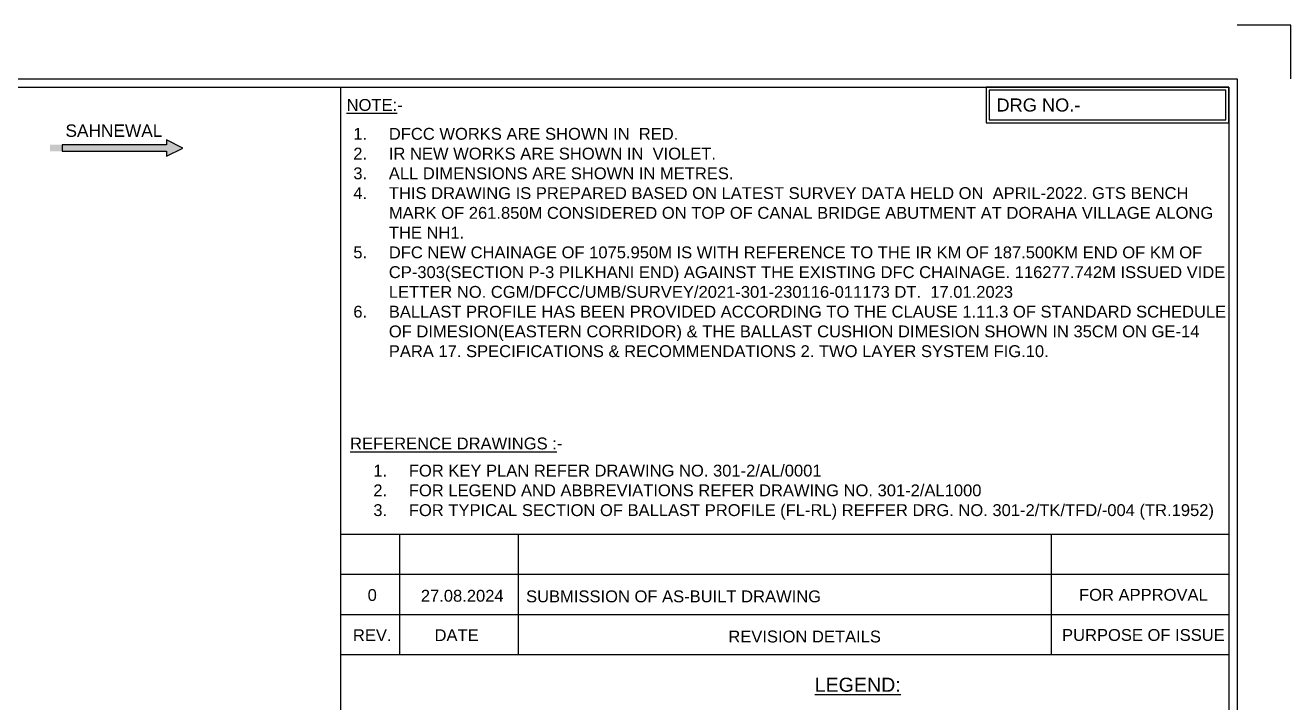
# Model space of a CAD drawing. Header units: metres. Extents: x 0 to 1189, y 0 to 841.
# Drawn here: x 882 to 1189, y 676.8 to 841 of the extents above; entities that cross this region are included whole.
import ezdxf
from ezdxf.enums import TextEntityAlignment as Align

# ---------------------------------------------------------------- set-up
doc = ezdxf.new("R2010")
doc.units = ezdxf.units.M
doc.header["$MEASUREMENT"] = 0
for name, color, linetype in [('Attribute', 7, 'Continuous'), ('DIRECTION', 7, 'Continuous'), ('LEGEND', 7, 'Continuous'), ('NOTES', 7, 'Continuous'), ('title', 7, 'Continuous')]:
    doc.layers.add(name, color=color, linetype=linetype)
doc.styles.get("Standard").update_dxf_attribs({"font": 'arial.ttf'})
doc.styles.add('Style-Arial', font='arial.ttf')

# ---------------------------------------------------------------- blocks, each defined once
blk = doc.blocks.new('*U50')
h = blk.add_hatch(color=256)
h.dxf.hatch_style = 1
h.paths.add_polyline_path([(-30.61, 0.8), (-30.61, -0.8), (-2.31, -0.8), (-2.31, -2), (1.69, 0), (-2.31, 2), (-2.31, 0.8)])
blk.add_lwpolyline([(-27.65, 0.8), (-27.65, -0.8), (-2.31, -0.8), (-2.31, -2), (1.69, 0), (-2.31, 2), (-2.31, 0.8)], close=True)

msp = doc.modelspace()

# ---------------------------------------------------------------- linework, layer by layer
for p, q in [((1130.9, 717.61), (1130.9, 688.41)), ((1174, 717.61), (1174, 688.41))]:
    msp.add_line(p, q)
for points in [[(1174, 826), (1115.1, 826), (1115.1, 817.38), (1174, 817.38)], [(1173.28, 825.28), (1115.82, 825.28), (1115.82, 818.1), (1173.28, 818.1)]]:
    msp.add_lwpolyline(points, close=True)
at = {"layer": 'title'}
for points in [[(1189, 828), (1189, 841), (1176, 841)], [(958.52, 15), (958.52, 826)], [(1174, 717.61), (958.52, 717.61)], [(958.52, 688.41), (958.52, 717.61)], [(972.89, 688.41), (972.89, 717.61)], [(1001.62, 688.41), (1001.62, 717.61)], [(1174, 707.88), (958.52, 707.88)], [(1174, 698.14), (958.52, 698.14)], [(1174, 688.41), (958.52, 688.41)]]:
    msp.add_lwpolyline(points, dxfattribs=at)
for points in [[(1176, 13), (13, 13), (13, 828), (1176, 828)], [(1174, 15), (15, 15), (15, 826), (1174, 826)]]:
    msp.add_lwpolyline(points, close=True, dxfattribs=at)

# ---------------------------------------------------------------- block references
at = {"layer": 'DIRECTION'}
msp.add_blockref('*U50', (918.55, 811.26), dxfattribs=at)

# ---------------------------------------------------------------- texts
at = {"layer": 'Attribute', "insert": (1117.61, 823.27), "char_height": 3.16, "width": 95.0505, "attachment_point": 1, "style": 'Style-Arial'}
msp.add_mtext('DRG NO.-', dxfattribs=at)
at = {"layer": 'DIRECTION', "linetype": 'Continuous'}
msp.add_text('SAHNEWAL', height=3, dxfattribs=at).set_placement((891.73, 813.97))
at = {"layer": 'LEGEND', "color": 7}
msp.add_text('%%uLEGEND:', height=3.405, dxfattribs=at).set_placement((1073.51, 679.47))
at = {"layer": 'NOTES', "color": 7}
for s, p in [('%%UNOTE:%%U-', (959.94, 820.27)), ('%%UREFERENCE DRAWINGS :%%U-', (960.78, 738.22))]:
    msp.add_text(s, height=2.873, dxfattribs=at).set_placement(p)
at = {"layer": 'NOTES', "color": 7, "char_height": 2.873, "attachment_point": 1}
for s, insert, width in [('\\pxi-3,l3,t3;1.^IDFCC WORKS ARE SHOWN IN  {\\C1;RED}. \\P2.^IIR NEW WORKS ARE SHOWN IN  {\\C190;VIOLET}.\\P3.^IALL DIMENSIONS ARE SHOWN IN METRES.\\P4.^ITHIS DRAWING IS PREPARED BASED ON LATEST SURVEY DATA HELD ON  APRIL-2022. GTS BENCH MARK OF 261.850M CONSIDERED ON TOP OF CANAL BRIDGE ABUTMENT AT DORAHA VILLAGE ALONG THE NH1. \\P5.^IDFC NEW CHAINAGE OF 1075.950M IS WITH REFERENCE TO THE IR KM OF 187.500KM END OF KM OF CP-303(SECTION P-3 PILKHANI END) AGAINST THE EXISTING DFC CHAINAGE. 116277.742M ISSUED VIDE LETTER NO. CGM/DFCC/UMB/SURVEY/2021-301-230116-011173 DT.  17.01.2023\\P6.^IBALLAST PROFILE HAS BEEN PROVIDED ACCORDING TO THE CLAUSE 1.11.3 OF STANDARD SCHEDULE OF DIMESION(EASTERN CORRIDOR) & THE BALLAST CUSHION DIMESION SHOWN IN 35CM ON GE-14 PARA 17. SPECIFICATIONS & RECOMMENDATIONS 2. TWO LAYER SYSTEM FIG.10.', (961.57, 816.14), 213.5896), ('\\pxi-3,l4,t4;1.^IFOR KEY PLAN REFER DRAWING NO. 301-2/AL/0001\\P2.^IFOR LEGEND AND ABBREVIATIONS REFER DRAWING NO. 301-2/AL1000\\P3.^IFOR TYPICAL SECTION OF BALLAST PROFILE (FL-RL) REFFER DRG. NO. 301-2/TK/TFD/-004 (TR.1952)', (963.55, 734.51), 216.5613)]:
    msp.add_mtext(s, dxfattribs=dict(at, insert=insert, width=width))
at = {"layer": 'title', "style": 'Style-Arial'}
for s, height, p in [('0', 2.87, (966.16, 702.92)), ('SUBMISSION OF AS-BUILT DRAWING', 2.873, (1039.27, 702.59)), ('FOR APPROVAL', 2.873, (1153.26, 702.97)), ('REV.', 2.873, (966.16, 693.18)), ('DATE', 2.873, (986.63, 693.18)), ('REVISION DETAILS', 2.873, (1071.07, 692.86)), ('PURPOSE OF ISSUE', 2.873, (1153.26, 693.23))]:
    msp.add_text(s, height=height, dxfattribs=at).set_placement(p, align=Align.MIDDLE_CENTER)
msp.add_text('27.08.2024', height=2.873, dxfattribs=at).set_placement((977.95, 702.74), align=Align.MIDDLE_LEFT)

doc.saveas('drawing.dxf')
